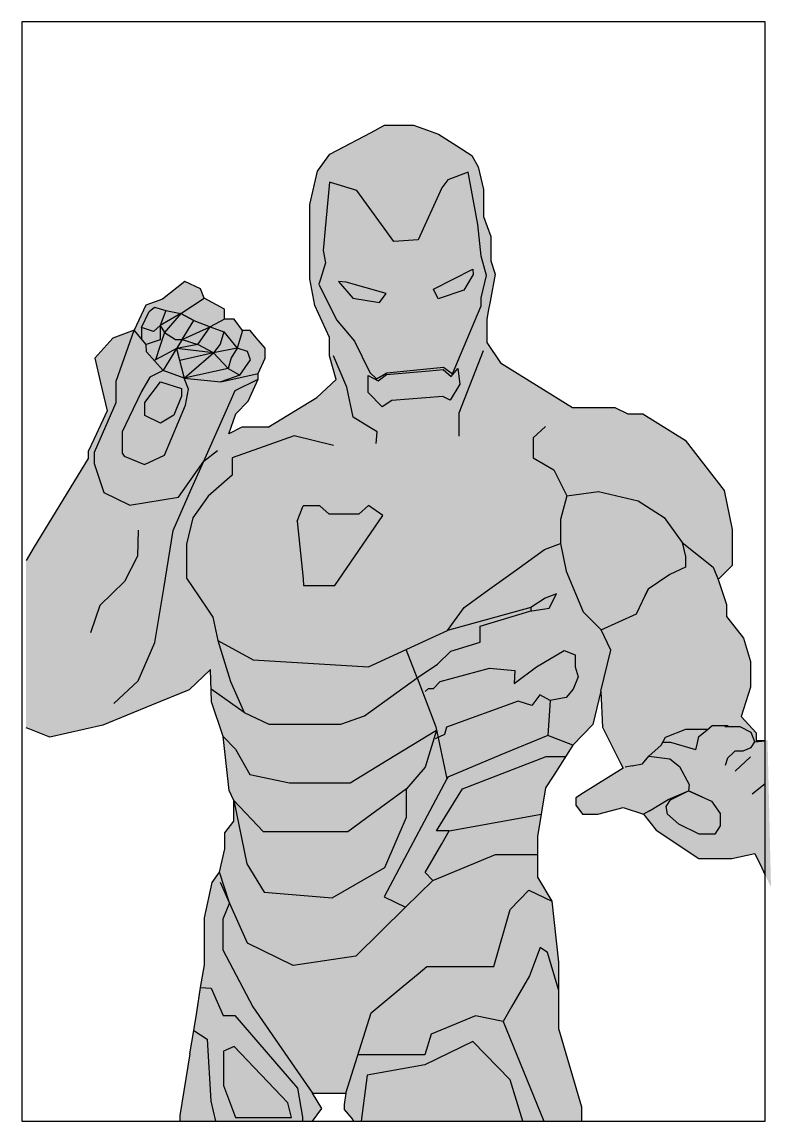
# Model space of a CAD drawing. Header units: inches. Extents: x 39.3 to 84.6, y 60 to 90.5.
# Drawn here: x 39.35 to 45.9, y 60.05 to 69.67 of the extents above; entities that cross this region are included whole.
import ezdxf

# ---------------------------------------------------------------- set-up
doc = ezdxf.new("R2010")
doc.units = ezdxf.units.IN
doc.header["$MEASUREMENT"] = 0

# ---------------------------------------------------------------- blocks, each defined once
blk = doc.blocks.new('ironman3')
h = blk.add_hatch(color=256)
h.dxf.hatch_style = 1
h.set_gradient(color1=(255, 0, 0), color2=(51, 51, 51), tint=1)
h.paths.add_polyline_path([(50.3384, 66.3205), (49.9132, 66.0618), (49.6847, 66.0618), (49.5697, 66.0034), (49.6295, 66.1781), (49.7399, 66.2885), (49.8274, 66.4817), (49.8274, 66.5323), (49.8872, 66.6657), (49.8872, 66.7531), (49.809, 66.8451), (49.7554, 66.9081), (49.6893, 66.9081), (49.6157, 67.0061), (49.5329, 67.0061), (49.5329, 67.0935), (49.3534, 67.1901), (49.3212, 67.2729), (49.1832, 67.3372), (48.9899, 67.1809), (48.8427, 67.1303), (48.7415, 66.9095), (48.5528, 66.8405), (48.3964, 66.6657), (48.447, 66.4495), (48.5045, 66.2041), (48.3872, 65.9528), (48.3383, 65.848), (48.3383, 65.7872), (47.8664, 65.0131), (47.7943, 64.8949), (47.7943, 63.4308), (47.828, 63.4173), (48.0028, 63.3472), (48.4656, 63.4532), (48.8928, 63.627), (49.2231, 63.7613), (49.4078, 63.9404), (49.4146, 63.7668), (49.7024, 63.5644), (49.5841, 63.8341), (49.4743, 64.1942), (49.7813, 64.0256), (50.7935, 63.9649), (51.3805, 64.2347), (51.4839, 64.2822), (51.6302, 64.4842), (51.8123, 64.6158), (52.0782, 64.8077), (52.3318, 64.9908), (52.4733, 65.0435), (52.4733, 65.2545), (52.5291, 65.4615), (52.8066, 65.4973), (53.154, 65.4179), (53.3813, 65.2701), (53.5384, 65.0521), (53.8095, 64.8354), (53.8541, 64.7292), (53.9757, 64.8508), (53.9757, 65.0166), (53.9757, 65.1658), (53.9055, 65.5087), (53.5634, 65.9484), (53.1921, 66.1773), (53.0634, 66.1773), (52.9484, 66.2348), (52.5787, 66.2348), (51.9488, 66.6263), (51.8266, 66.8042), (51.8266, 67.0046), (51.8401, 67.078), (51.8557, 67.1628), (51.8995, 67.401), (51.8618, 67.5169), (51.8618, 67.6263), (51.8618, 67.7297), (51.7989, 67.9071), (51.7989, 68.1437), (51.7508, 68.3395), (51.6979, 68.4407), (51.566, 68.5243), (51.4052, 68.6263), (51.3072, 68.6611), (51.1852, 68.7044), (50.9319, 68.7044), (50.8155, 68.6426), (50.4532, 68.4504), (50.346, 68.3026), (50.2792, 68.0106), (50.2792, 67.359), (50.3236, 67.1262), (50.4493, 66.8453), (50.4493, 66.6864), (50.5084, 66.4794)])
h.paths.add_polyline_path([(50.9166, 65.2896), (50.4971, 64.6757), (50.2246, 64.6757), (50.2189, 64.7335), (50.1687, 65.2395), (50.2189, 65.3717), (50.3648, 65.3717), (50.4469, 65.2987), (50.7068, 65.2987), (50.7935, 65.3762)], flags=16)
h.paths.add_polyline_path([(50.9105, 66.239), (50.7882, 66.3663), (50.7882, 66.5135), (50.8757, 66.4662), (50.9497, 66.5224), (51.3225, 66.5547), (51.4461, 66.5654), (51.5167, 66.5055), (51.5738, 66.5755), (51.5908, 66.4388), (51.5074, 66.2969), (51.4423, 66.3307), (50.9954, 66.2939)], flags=16)
h.paths.add_polyline_path([(50.8612, 66.4861), (50.8028, 66.54), (50.6702, 66.8141), (50.5106, 67.0006), (50.3573, 67.3132), (50.3713, 67.3579), (50.4162, 67.5017), (50.3957, 67.6069), (50.4015, 67.6701), (50.4104, 67.7679), (50.4503, 68.2072), (50.69, 68.1346), (51.0132, 67.6881), (51.2274, 67.7026), (51.4344, 68.1577), (51.4861, 68.2274), (51.6659, 68.2948), (51.749, 67.8364), (51.7782, 67.5578), (51.8254, 67.3893), (51.7776, 67.1938), (51.7776, 67.1231), (51.722, 66.9916), (51.5265, 66.5288), (51.4501, 66.5872), (50.9534, 66.5378)], flags=16)
h.paths.add_polyline_path([(50.8888, 67.1535), (50.655, 67.1905), (50.5296, 67.3359), (50.5952, 67.3302), (50.9458, 67.2333)], flags=0)
h.paths.add_polyline_path([(51.4015, 67.1849), (51.362, 67.2703), (51.7041, 67.4442), (51.7076, 67.3996), (51.627, 67.26)], flags=0)
h.paths.add_polyline_path([(49.6664, 66.5169), (49.5634, 66.5746), (49.591, 66.6675), (49.6437, 66.7529), (49.7317, 66.7228), (49.7593, 66.6525)], flags=16)
h.paths.add_polyline_path([(49.493, 66.7881), (49.4353, 66.7127), (49.2996, 66.7855), (49.4076, 66.9412), (49.5257, 66.896)], flags=16)
h.paths.add_polyline_path([(49.1896, 66.2537), (49.0077, 65.8174), (48.8325, 65.7346), (48.654, 65.8079), (48.6366, 65.8352), (48.6366, 66.0205), (48.6974, 66.1483), (48.8044, 66.3736), (48.878, 66.4998), (48.9946, 66.5573), (49.18, 66.4918), (49.2168, 66.3943)], flags=16)
h.paths.add_polyline_path([(49.1542, 66.3339), (49.0868, 66.1681), (48.9728, 66.0956), (48.8329, 66.163), (48.8329, 66.2769), (48.9728, 66.4582), (49.1542, 66.4012)], flags=0)
h.paths.add_polyline_path([(49.1624, 66.8301), (49.1028, 66.8301), (49.0063, 66.8897), (49.1482, 67.0571), (49.2645, 66.9947)], flags=16)
h.paths.add_polyline_path([(48.9694, 66.9521), (48.9097, 66.8982), (48.8047, 66.9351), (48.8729, 67.0741), (48.9183, 67.111), (49.0176, 67.0826)], flags=16)
h.paths.add_polyline_path([(50.5495, 63.4603), (50.7578, 63.536), (51.2183, 63.8668), (51.1229, 64.1163), (50.7935, 63.9649), (49.7813, 64.0256), (49.4743, 64.1942), (49.5841, 63.8341), (49.7024, 63.5644), (49.9201, 63.4603)], flags=16)
h.paths.add_polyline_path([(50.9568, 63.1478), (51.3881, 63.4103), (51.3825, 63.4375), (51.2183, 63.8668), (50.7578, 63.536), (50.5495, 63.4603), (49.9201, 63.4603), (49.7024, 63.5644), (49.4146, 63.7668), (49.4189, 63.6557), (49.5194, 63.3543), (49.6269, 63.2424), (49.7547, 63.0201), (50.1002, 62.9491), (50.6302, 62.9491)])
h.paths.add_polyline_path([(52.1018, 63.6617), (52.2231, 63.6265), (52.2916, 63.7184), (52.3835, 63.6695), (52.3619, 63.3622), (52.5821, 63.2791), (52.7562, 63.4585), (52.8265, 63.7508), (52.9125, 64.1087), (52.8277, 64.2873), (52.6724, 64.4465), (52.5211, 64.8007), (52.4733, 65.0435), (52.3318, 64.9908), (52.0782, 64.8077), (51.8123, 64.6158), (51.6302, 64.4842), (51.4839, 64.2822), (52.2131, 64.4831), (52.338, 64.5643), (52.438, 64.6038), (52.3734, 64.4769), (52.2048, 64.4519), (51.7698, 64.3187), (51.7698, 64.1793), (51.5137, 64.1003), (51.3951, 63.9879), (51.2183, 63.8668), (51.3825, 63.4375), (51.4017, 63.3455), (51.4561, 63.372), (51.4738, 63.4348)])
h.paths.add_polyline_path([(51.1229, 64.1163), (51.2183, 63.8668), (51.3951, 63.9879), (51.5137, 64.1003), (51.7698, 64.1793), (51.7698, 64.3187), (52.2131, 64.4545), (52.2131, 64.4831), (51.4839, 64.2822), (51.3805, 64.2347)], flags=17)
h.paths.add_polyline_path([(50.6302, 62.9491), (50.1002, 62.9491), (49.7547, 63.0201), (49.6269, 63.2424), (49.5194, 63.3543), (49.5719, 62.8817), (49.614, 62.7943), (49.8731, 62.5205), (50.61, 62.5205), (50.8205, 62.674), (51.1237, 62.8949), (51.2881, 63.0863), (51.3881, 63.4103), (50.9568, 63.1478)], flags=17)
h.paths.add_polyline_path([(51.9513, 63.1918), (52.3619, 63.3622), (52.3835, 63.6695), (52.2916, 63.7184), (52.2231, 63.6265), (52.1018, 63.6617), (51.4738, 63.4348), (51.4561, 63.372), (51.4017, 63.3455), (51.4749, 62.9939), (51.4854, 62.9983)])
h.paths.add_polyline_path([(50.61, 62.5205), (49.8731, 62.5205), (49.614, 62.7943), (49.7278, 62.2383), (49.8794, 61.9921), (50.4731, 61.9415), (50.9342, 62.2067), (51.1237, 62.6487), (51.1237, 62.8949), (50.8205, 62.674)], flags=17)
h.paths.add_polyline_path([(51.1237, 62.6487), (50.9342, 62.2067), (50.4731, 61.9415), (49.8794, 61.9921), (49.7278, 62.2383), (49.614, 62.7943), (49.614, 62.6131), (49.5331, 62.5095), (49.5331, 62.3703), (49.4877, 62.1664), (49.5761, 61.8969), (49.734, 61.5433), (50.1319, 61.3476), (50.6814, 61.4296), (51.1172, 61.859), (50.9288, 61.949), (51.0571, 62.1909), (51.2562, 62.5661), (51.4772, 62.9829), (51.3881, 63.4103), (51.2881, 63.0863), (51.1237, 62.8949)])
h.paths.add_polyline_path([(52.0329, 61.8391), (52.1969, 62.0083), (52.3973, 61.9126), (52.2707, 62.1236), (52.2707, 62.3216), (51.9026, 62.3216), (51.3559, 62.0942), (51.1172, 61.859), (50.6814, 61.4296), (50.1319, 61.3476), (49.734, 61.5433), (49.5761, 61.8969), (49.5158, 61.7545), (49.5158, 61.4849), (49.7802, 60.988), (50.1451, 60.4594), (50.302, 60.2321), (50.5946, 60.2321), (50.8167, 60.9352), (51.0969, 61.1678), (51.2261, 61.275), (51.3032, 61.3389), (51.8901, 61.3389)])
h.paths.add_polyline_path([(51.3032, 61.3389), (51.2261, 61.275), (51.0969, 61.1678), (50.8167, 60.9352), (50.7005, 60.5676), (50.8029, 60.5676), (51.2845, 60.5676), (51.3408, 60.7468), (51.7274, 60.9084), (51.9704, 60.8586), (52.0438, 60.9857), (52.202, 61.2598), (52.2934, 61.5058), (52.3602, 61.4637), (52.4555, 61.1401), (52.4555, 61.3775), (52.3973, 61.9126), (52.1969, 62.0083), (52.0329, 61.8391), (51.8901, 61.3389)])
h.paths.add_polyline_path([(49.5158, 61.4849), (49.5158, 61.7545), (49.5761, 61.8969), (49.4877, 62.1664), (49.423, 62.0757), (49.3551, 61.765), (49.3551, 61.4186), (49.3551, 61.3548), (49.3229, 61.1557), (49.288, 60.9394), (49.2622, 60.7797), (49.3786, 60.7031), (49.411, 60.1605), (49.4529, 59.9874), (50.302, 59.9874), (50.3832, 60.097), (50.302, 60.2321), (50.1451, 60.4594), (49.7802, 60.988)])
h.paths.add_polyline_path([(49.6159, 60.6394), (50.0857, 60.1478), (50.1187, 60.0187), (49.6269, 60.0187), (49.5225, 60.2988), (49.5225, 60.5982)], flags=16)
h = blk.add_hatch(color=6)
h.dxf.hatch_style = 1
h.set_gradient(color1=(204, 153, 0), color2=(128, 128, 128), tint=1)
h.paths.add_polyline_path([(50.69, 68.1346), (50.4503, 68.2072), (50.4104, 67.7679), (50.4015, 67.6701), (50.3957, 67.6069), (50.4162, 67.5017), (50.3713, 67.3579), (50.3573, 67.3132), (50.5106, 67.0006), (50.6702, 66.8141), (50.8028, 66.54), (50.8612, 66.4861), (50.9534, 66.5378), (51.4501, 66.5872), (51.5265, 66.5288), (51.722, 66.9916), (51.7776, 67.1231), (51.7776, 67.1938), (51.8254, 67.3893), (51.7782, 67.5578), (51.749, 67.8364), (51.6659, 68.2948), (51.4861, 68.2274), (51.4344, 68.1577), (51.2274, 67.7026), (51.0132, 67.6881)])
h.paths.add_polyline_path([(50.9458, 67.2333), (50.8888, 67.1535), (50.655, 67.1905), (50.5296, 67.3359), (50.5952, 67.3302)], flags=16)
h.paths.add_polyline_path([(51.362, 67.2703), (51.7041, 67.4442), (51.7076, 67.3996), (51.627, 67.26), (51.4015, 67.1849)], flags=16)
h.paths.add_polyline_path([(51.4423, 66.3307), (51.5074, 66.2969), (51.5908, 66.4388), (51.5738, 66.5755), (51.5167, 66.5055), (51.4461, 66.5654), (51.3225, 66.5547), (50.9497, 66.5224), (50.8757, 66.4662), (50.7882, 66.5135), (50.7882, 66.3663), (50.9105, 66.239), (50.9954, 66.2939)])
h = blk.add_hatch(color=6)
h.dxf.hatch_style = 1
h.set_gradient(color1=(0, 255, 255), tint=1)
h.paths.add_polyline_path([(51.362, 67.2703), (51.4015, 67.1849), (51.627, 67.26), (51.7076, 67.3996), (51.7041, 67.4442)])
h.paths.add_polyline_path([(50.8888, 67.1535), (50.9458, 67.2333), (50.5952, 67.3302), (50.5296, 67.3359), (50.655, 67.1905)])
h.paths.add_polyline_path([(52.338, 64.5643), (52.2131, 64.4831), (52.2131, 64.4532), (52.3734, 64.4769), (52.438, 64.6038)])
h = blk.add_hatch(color=256)
h.dxf.hatch_style = 1
h.set_gradient(color1=(128, 128, 128), color2=(173, 173, 173), tint=1)
h.paths.add_polyline_path([(49.18, 66.4918), (49.4997, 66.4576), (49.8274, 66.5323), (49.8872, 66.6657), (49.8872, 66.7531), (49.809, 66.8451), (49.7554, 66.9081), (49.6893, 66.9081), (49.6157, 67.0061), (49.5329, 67.0061), (49.5329, 67.0935), (49.3534, 67.1901), (49.3212, 67.2729), (49.1832, 67.3372), (48.9899, 67.1809), (48.8427, 67.1303), (48.7415, 66.9095), (48.8457, 66.7868), (48.8498, 66.7209), (48.9946, 66.5573)])
h.paths.add_polyline_path([(49.1624, 66.8301), (49.1028, 66.8301), (49.0063, 66.8897), (49.1482, 67.0571), (49.2645, 66.9947)], flags=16)
h.paths.add_polyline_path([(49.2996, 66.7855), (49.4076, 66.9412), (49.5257, 66.896), (49.493, 66.7881), (49.4353, 66.7127)], flags=16)
h.paths.add_polyline_path([(48.9097, 66.8982), (48.8047, 66.9351), (48.8729, 67.0741), (48.9183, 67.111), (49.0176, 67.0826), (48.9694, 66.9521)], flags=16)
h.paths.add_polyline_path([(49.5634, 66.5746), (49.591, 66.6675), (49.6437, 66.7529), (49.7317, 66.7228), (49.7593, 66.6525), (49.6664, 66.5169)], flags=16)
h = blk.add_hatch(color=6)
h.dxf.hatch_style = 1
h.paths.add_polyline_path([(48.8047, 66.9351), (48.9097, 66.8982), (48.9694, 66.9521), (49.0176, 67.0826), (48.9183, 67.111), (48.8729, 67.0741)])
h = blk.add_hatch(color=6)
h.dxf.hatch_style = 1
h.set_gradient(color1=(255, 0, 255), tint=1)
h.paths.add_polyline_path([(48.8047, 66.9351), (48.9097, 66.8982), (48.9694, 66.9521), (49.0176, 67.0826), (48.9183, 67.111), (48.8729, 67.0741)])
h = blk.add_hatch(color=256)
h.dxf.hatch_style = 1
h.set_gradient(color1=(128, 128, 128), color2=(51, 51, 51), tint=1)
h.paths.add_polyline_path([(48.8047, 66.9351), (48.8047, 66.835), (48.8457, 66.7868), (48.9694, 66.8255), (48.9694, 66.9521), (48.9097, 66.8982)])
h.paths.add_polyline_path([(48.9694, 66.7772), (48.9279, 66.6506), (49.0141, 66.697), (49.1126, 66.75), (49.1624, 66.8301), (49.1028, 66.8301), (49.0063, 66.8897)])
h.paths.add_polyline_path([(49.2996, 66.7855), (49.1126, 66.75), (49.4353, 66.7127)])
h.paths.add_polyline_path([(49.2996, 66.7855), (49.4076, 66.9412), (49.1624, 66.8301)])
h.paths.add_polyline_path([(49.2996, 66.7855), (49.1624, 66.8301), (49.1126, 66.75)])
h.paths.add_polyline_path([(49.4076, 66.9412), (49.2645, 66.9947), (49.1624, 66.8301)])
h.paths.add_polyline_path([(48.9694, 66.9521), (49.0063, 66.8897), (49.1482, 67.0571)])
h.paths.add_polyline_path([(48.9694, 66.8255), (48.8457, 66.7868), (48.8498, 66.7209), (48.9171, 66.6448), (48.9279, 66.6506), (48.9694, 66.7772), (49.0063, 66.8897), (48.9694, 66.9521)])
h.paths.add_polyline_path([(49.1482, 67.0571), (49.0176, 67.0826), (48.9694, 66.9521)])
h.paths.add_polyline_path([(49.493, 66.7881), (49.4353, 66.7127), (49.6437, 66.7529), (49.526, 66.897)])
h.paths.add_polyline_path([(49.4353, 66.7127), (49.5634, 66.5746), (49.591, 66.6675), (49.6437, 66.7529)])
h.paths.add_polyline_path([(49.4353, 66.7127), (49.1396, 66.6467), (49.18, 66.4918)])
h.paths.add_polyline_path([(49.4353, 66.7127), (49.1126, 66.75), (49.1396, 66.6467)])
h.paths.add_polyline_path([(49.4353, 66.7127), (49.18, 66.4918), (49.5634, 66.5746)])
h.paths.add_polyline_path([(49.1126, 66.75), (48.9936, 66.5584), (48.9946, 66.5573), (49.18, 66.4918)])
h.paths.add_polyline_path([(49.1126, 66.75), (49.0141, 66.697), (48.9171, 66.6448), (48.9936, 66.5584)])
h.paths.add_polyline_path([(49.18, 66.4918), (49.4997, 66.4576), (49.6664, 66.5169), (49.5634, 66.5746)])
h = blk.add_hatch(color=256)
h.dxf.hatch_style = 1
h.set_gradient(color1=(128, 128, 128), color2=(51, 51, 51), tint=1)
h.paths.add_polyline_path([(49.4076, 66.9412), (49.2645, 66.9947), (49.1624, 66.8301)])
h.paths.add_polyline_path([(49.4076, 66.9412), (49.1624, 66.8301), (49.2996, 66.7855)], flags=17)
h.paths.add_polyline_path([(49.1482, 67.0571), (48.9694, 66.9521), (49.0063, 66.8897)])
h.paths.add_polyline_path([(49.1482, 67.0571), (49.0176, 67.0826), (48.9694, 66.9521)])
h.paths.add_polyline_path([(49.526, 66.897), (49.4076, 66.9412), (49.2996, 66.7855), (49.1126, 66.75), (49.4353, 66.7127), (49.6437, 66.7529)])
h = blk.add_hatch(color=5)
h.dxf.hatch_style = 1
h.paths.add_polyline_path([(49.2645, 66.9947), (49.1482, 67.0571), (49.0063, 66.8897), (49.1028, 66.8301), (49.1624, 66.8301)])
h = blk.add_hatch(color=6)
h.dxf.hatch_style = 1
h.set_gradient(color1=(0, 0, 255), tint=1)
h.paths.add_polyline_path([(49.0063, 66.8897), (49.1028, 66.8301), (49.1624, 66.8301), (49.2645, 66.9947), (49.1482, 67.0571)])
h = blk.add_hatch(color=256)
h.dxf.hatch_style = 1
h.set_gradient(color1=(128, 128, 128), color2=(173, 173, 173), tint=1)
h.paths.add_polyline_path([(48.5842, 66.4644), (48.5842, 66.2779), (48.3946, 65.8416), (48.3946, 65.74), (48.4777, 65.4862), (48.6993, 65.3801), (49.1283, 65.4481), (49.3496, 65.7629), (49.5364, 66.1854), (49.624, 66.3836), (49.8274, 66.4817), (49.8274, 66.5323), (49.4997, 66.4576), (49.18, 66.4918), (49.2168, 66.3943), (49.1896, 66.2537), (49.0077, 65.8174), (48.8325, 65.7346), (48.654, 65.8079), (48.6366, 65.8352), (48.6366, 66.0205), (48.6974, 66.1483), (48.8044, 66.3736), (48.878, 66.4998), (48.9946, 66.5573), (48.8498, 66.7209), (48.8457, 66.7868), (48.7415, 66.9095)])
h = blk.add_hatch(color=1)
h.dxf.hatch_style = 1
h.paths.add_polyline_path([(49.2996, 66.7855), (49.4353, 66.7127), (49.493, 66.7881), (49.5257, 66.896), (49.4076, 66.9412)])
h = blk.add_hatch(color=6)
h.dxf.hatch_style = 1
h.set_gradient(color1=(255, 0, 0), tint=1)
h.paths.add_polyline_path([(49.5257, 66.896), (49.4076, 66.9412), (49.2996, 66.7855), (49.4353, 66.7127), (49.493, 66.7881)])
h = blk.add_hatch(color=30)
h.dxf.hatch_style = 1
h.paths.add_polyline_path([(49.6437, 66.7529), (49.591, 66.6675), (49.5634, 66.5746), (49.6664, 66.5169), (49.7593, 66.6525), (49.7317, 66.7228)])
h = blk.add_hatch(color=6)
h.dxf.hatch_style = 1
h.set_gradient(color1=(255, 127, 0), tint=1)
h.paths.add_polyline_path([(49.591, 66.6675), (49.5634, 66.5746), (49.6664, 66.5169), (49.7593, 66.6525), (49.7317, 66.7228), (49.6437, 66.7529)])
h = blk.add_hatch(color=256)
h.dxf.hatch_style = 1
h.set_gradient(color1=(128, 128, 128), color2=(51, 51, 51), tint=1)
h.paths.add_polyline_path([(48.6366, 66.0205), (48.6366, 65.8352), (48.654, 65.8079), (48.8325, 65.7346), (49.0077, 65.8174), (49.1896, 66.2537), (49.2168, 66.3943), (49.18, 66.4918), (48.9946, 66.5573), (48.878, 66.4998), (48.8044, 66.3736), (48.6974, 66.1483)])
h.paths.add_polyline_path([(48.8329, 66.163), (48.8329, 66.2769), (48.9728, 66.4582), (49.1542, 66.4012), (49.1542, 66.3339), (49.0868, 66.1681), (48.9728, 66.0956)], flags=16)
h = blk.add_hatch(color=6)
h.dxf.hatch_style = 1
h.set_gradient(color1=(255, 255, 0), tint=1)
h.paths.add_polyline_path([(48.8329, 66.2769), (48.8329, 66.163), (48.9728, 66.0956), (49.0868, 66.1681), (49.1542, 66.3339), (49.1542, 66.4012), (48.9728, 66.4582)])
h = blk.add_hatch(color=6)
h.dxf.hatch_style = 1
h.set_gradient(color1=(204, 153, 0), color2=(128, 128, 128), tint=1)
h.paths.add_polyline_path([(52.8066, 65.4973), (52.5291, 65.4615), (52.4733, 65.2545), (52.4733, 65.0435), (52.5211, 64.8007), (52.6724, 64.4465), (52.8277, 64.2873), (53.1381, 64.4261), (53.2409, 64.6439), (53.4293, 64.7732), (53.5661, 64.836), (53.5661, 64.9284), (53.5384, 65.0521), (53.3813, 65.2701), (53.154, 65.4179)])
h = blk.add_hatch(color=6)
h.dxf.hatch_style = 1
h.set_gradient(color1=(0, 255, 255), tint=1)
h.paths.add_polyline_path([(50.2189, 64.7335), (50.2246, 64.6757), (50.4971, 64.6757), (50.9166, 65.2896), (50.7935, 65.3762), (50.7068, 65.2987), (50.4469, 65.2987), (50.3648, 65.3717), (50.2189, 65.3717), (50.1687, 65.2395)])
h = blk.add_hatch(color=256)
h.dxf.hatch_style = 1
h.set_gradient(color1=(255, 0, 0), color2=(51, 51, 51), tint=1)
h.paths.add_polyline_path([(51.6161, 62.8946), (51.3887, 62.5282), (51.4981, 62.5282), (52.1602, 62.6479), (52.3033, 62.6738), (52.3414, 62.9031), (52.4132, 63.0153), (52.5178, 63.1788), (52.3487, 63.1788)])
h.paths.add_polyline_path([(52.2707, 62.3216), (52.2707, 62.4771), (52.3033, 62.6738), (52.1602, 62.6479), (51.4981, 62.5282), (51.4329, 62.4148), (51.2876, 62.1622), (51.3559, 62.0942), (51.9026, 62.3216)])
h.paths.add_polyline_path([(52.4555, 60.7971), (52.4555, 61.1401), (52.3602, 61.4637), (52.2934, 61.5058), (52.202, 61.2598), (52.0438, 60.9857), (51.9704, 60.8586), (52.3271, 59.9874), (52.6561, 59.9874), (52.6561, 60.1112)])
h.paths.add_polyline_path([(51.9704, 60.8586), (51.7274, 60.9084), (51.3408, 60.7468), (51.2845, 60.5676), (50.8029, 60.5676), (50.7005, 60.5676), (50.5946, 60.2321), (50.5784, 60.1331), (50.5784, 60.0891), (50.6449, 60.0084), (50.6622, 59.9874), (50.7267, 59.9874), (50.7794, 60.3874), (51.2845, 60.4785), (51.7061, 60.6835), (52.0327, 60.3494), (52.1424, 59.9874), (52.3271, 59.9874)])
h.paths.add_polyline_path([(49.3786, 60.7031), (49.2622, 60.7797), (49.229, 60.5747), (49.1418, 60.0345), (49.1418, 59.9874), (49.4529, 59.9874), (49.411, 60.1605)])
h.paths.add_polyline_path([(53.9259, 64.4032), (53.9259, 64.5082), (53.8541, 64.7292), (53.8095, 64.8354), (53.5384, 65.0521), (53.5661, 64.9284), (53.5661, 64.836), (53.4293, 64.7732), (53.2409, 64.6439), (53.1381, 64.4261), (52.8277, 64.2873), (52.9125, 64.1087), (52.8265, 63.7508), (52.8398, 63.4346), (52.9958, 63.1273), (53.022, 63.0756), (52.675, 62.8601), (52.6064, 62.8174), (52.6064, 62.7532), (52.6661, 62.673), (52.7998, 62.673), (53.0225, 62.7309), (53.2007, 62.673), (53.2515, 62.704), (53.4147, 62.8034), (53.5922, 62.8791), (53.6002, 62.9329), (53.5154, 63.0905), (53.4299, 63.1584), (53.2454, 63.1814), (53.3549, 63.2784), (53.3909, 63.349), (53.5697, 63.4169), (53.7611, 63.4169), (53.7523, 63.4096), (53.6848, 63.3544), (53.6724, 63.2985), (53.6585, 63.236), (53.4396, 63.302), (53.3669, 63.302), (53.3549, 63.2784), (53.2454, 63.1814), (53.4299, 63.1584), (53.5154, 63.0905), (53.6002, 62.9329), (53.5922, 62.8791), (53.7942, 62.7869), (53.8703, 62.6784), (53.8703, 62.5722), (53.8233, 62.4973), (53.6874, 62.4973), (53.508, 62.5861), (53.4088, 62.6749), (53.3991, 62.742), (53.4343, 62.798), (53.5922, 62.8791), (53.4147, 62.8034), (53.2515, 62.704), (53.2007, 62.673), (53.3109, 62.5335), (53.6831, 62.2867), (53.9718, 62.2867), (54.1731, 62.3285), (54.2338, 62.2032), (54.3156, 62.0347), (54.2853, 63.32), (54.1858, 63.32), (54.1858, 63.3863), (54.0531, 63.53), (54.136, 63.7842), (54.136, 64.0108), (54.0752, 64.2153)])
h = blk.add_hatch(color=256)
h.dxf.hatch_style = 1
h.set_gradient(color1=(128, 128, 128), color2=(51, 51, 51), tint=1)
h.paths.add_polyline_path([(53.6585, 63.236), (53.6724, 63.2985), (53.6848, 63.3544), (53.7523, 63.4096), (53.7611, 63.4169), (53.5697, 63.4169), (53.3909, 63.349), (53.3669, 63.302), (53.4396, 63.302)])
h = blk.add_hatch(color=256)
h.dxf.hatch_style = 1
h.set_gradient(color1=(204, 153, 0), color2=(128, 128, 128), tint=1)
h.paths.add_polyline_path([(51.4854, 62.9983), (51.4772, 62.9829), (51.2562, 62.5661), (51.0571, 62.1909), (50.9288, 61.949), (51.1172, 61.859), (51.3559, 62.0942), (51.2876, 62.1622), (51.4329, 62.4148), (51.4981, 62.5282), (51.3887, 62.5282), (51.6161, 62.8946), (52.3487, 63.1788), (52.5178, 63.1788), (52.5821, 63.2791), (52.3619, 63.3622), (51.9513, 63.1918)])
h.paths.add_polyline_path([(50.1187, 60.0187), (50.0857, 60.1478), (49.6159, 60.6394), (49.5225, 60.5982), (49.5225, 60.2988), (49.6269, 60.0187)])
h = blk.add_hatch(color=6)
h.dxf.hatch_style = 1
h.set_gradient(color1=(0, 255, 255), tint=1)
h.paths.add_polyline_path([(53.5922, 62.8791), (53.4343, 62.798), (53.3991, 62.742), (53.4088, 62.6749), (53.508, 62.5861), (53.6874, 62.4973), (53.8233, 62.4973), (53.8703, 62.5722), (53.8703, 62.6784), (53.7942, 62.7869)])
h = blk.add_hatch(color=256)
h.dxf.hatch_style = 1
h.set_gradient(color1=(204, 153, 0), color2=(128, 128, 128), tint=1)
h.paths.add_polyline_path([(51.7061, 60.6835), (51.2845, 60.4785), (50.7794, 60.3874), (50.7267, 59.9874), (52.1424, 59.9874), (52.0327, 60.3494)])
at = {"color": 250, "ltscale": 2}
for p, q in [((54.2641, 69.6088), (47.7588, 69.6088)), ((47.7588, 69.6088), (47.7588, 59.9874)), ((54.2641, 59.9874), (54.2641, 69.6088)), ((47.7588, 59.9874), (54.2641, 59.9874))]:
    blk.add_line(p, q, dxfattribs=at)
for p, q in [((50.8155, 68.6426), (50.9319, 68.7044)), ((50.9319, 68.7044), (51.1852, 68.7044)), ((51.1852, 68.7044), (51.3072, 68.6611)), ((50.4532, 68.4504), (50.8155, 68.6426)), ((51.3072, 68.6611), (51.4052, 68.6263)), ((51.4052, 68.6263), (51.566, 68.5243)), ((51.566, 68.5243), (51.6979, 68.4407)), ((50.346, 68.3026), (50.4532, 68.4504)), ((51.6979, 68.4407), (51.7508, 68.3395)), ((51.7508, 68.3395), (51.7989, 68.1437)), ((50.2792, 68.0106), (50.346, 68.3026)), ((51.4861, 68.2274), (51.4344, 68.1577)), ((51.6659, 68.2948), (51.4861, 68.2274)), ((51.749, 67.8364), (51.6659, 68.2948)), ((50.4503, 68.2072), (50.4104, 67.7679)), ((50.69, 68.1346), (50.4503, 68.2072)), ((51.0132, 67.6881), (50.69, 68.1346)), ((51.4344, 68.1577), (51.2274, 67.7026)), ((51.7989, 68.1437), (51.7989, 67.9071)), ((50.2792, 67.359), (50.2792, 68.0106)), ((51.7782, 67.5578), (51.749, 67.8364)), ((51.7989, 67.9071), (51.8618, 67.7297)), ((50.4104, 67.7679), (50.4015, 67.6701)), ((50.4015, 67.6701), (50.3957, 67.6069)), ((51.2274, 67.7026), (51.0132, 67.6881)), ((51.8618, 67.7297), (51.8618, 67.6263)), ((50.3957, 67.6069), (50.4162, 67.5017)), ((51.8254, 67.3893), (51.7782, 67.5578)), ((51.8618, 67.6263), (51.8618, 67.5169)), ((50.4162, 67.5017), (50.3713, 67.3579)), ((51.8618, 67.5169), (51.8995, 67.401)), ((50.3236, 67.1262), (50.2792, 67.359)), ((50.3713, 67.3579), (50.3573, 67.3132)), ((51.362, 67.2703), (51.7041, 67.4442)), ((51.7076, 67.3996), (51.627, 67.26)), ((51.7041, 67.4442), (51.7076, 67.3996)), ((51.7776, 67.1938), (51.8254, 67.3893)), ((51.8995, 67.401), (51.8557, 67.1628)), ((49.1832, 67.3372), (48.9899, 67.1809)), ((49.3212, 67.2729), (49.1832, 67.3372)), ((49.1832, 67.3372), (49.1832, 67.3372)), ((49.3534, 67.1901), (49.3212, 67.2729)), ((50.3573, 67.3132), (50.5106, 67.0006)), ((50.5296, 67.3359), (50.655, 67.1905)), ((50.5952, 67.3302), (50.5296, 67.3359)), ((50.9458, 67.2333), (50.5952, 67.3302)), ((51.4015, 67.1849), (51.362, 67.2703)), ((51.627, 67.26), (51.4015, 67.1849)), ((48.9899, 67.1809), (48.8427, 67.1303)), ((49.1482, 67.0571), (49.3534, 67.1901)), ((49.5329, 67.0935), (49.3534, 67.1901)), ((50.655, 67.1905), (50.8888, 67.1535)), ((50.8888, 67.1535), (50.9458, 67.2333)), ((51.7776, 67.1231), (51.7776, 67.1938)), ((51.8557, 67.1628), (51.8401, 67.078)), ((48.8427, 67.1303), (48.7415, 66.9095)), ((48.8047, 66.9351), (48.8729, 67.0741)), ((48.8729, 67.0741), (48.9183, 67.111)), ((48.9183, 67.111), (49.0176, 67.0826)), ((49.0176, 67.0826), (48.9694, 66.9521)), ((49.0176, 67.0826), (49.1482, 67.0571)), ((49.5329, 67.0061), (49.5329, 67.0935)), ((50.4493, 66.8453), (50.3236, 67.1262)), ((51.722, 66.9916), (51.7776, 67.1231)), ((51.8401, 67.078), (51.8266, 67.0046)), ((49.1482, 67.0571), (48.9694, 66.9521)), ((49.1482, 67.0571), (49.0063, 66.8897)), ((49.1482, 67.0571), (49.0063, 66.8897)), ((49.2645, 66.9947), (49.1482, 67.0571)), ((49.1482, 67.0571), (49.2645, 66.9947)), ((49.1624, 66.8301), (49.2645, 66.9947)), ((49.2645, 66.9947), (49.4076, 66.9412)), ((49.5329, 67.0061), (49.4076, 66.9412)), ((49.6157, 67.0061), (49.5329, 67.0061)), ((49.6893, 66.9081), (49.6157, 67.0061)), ((50.5106, 67.0006), (50.6702, 66.8141)), ((51.5265, 66.5288), (51.722, 66.9916)), ((51.8266, 67.0046), (51.8266, 66.8042)), ((48.7415, 66.9095), (48.5528, 66.8405)), ((48.5842, 66.4644), (48.7415, 66.9095)), ((48.8457, 66.7868), (48.7415, 66.9095)), ((48.9097, 66.8982), (48.8047, 66.9351)), ((48.8047, 66.9351), (48.8047, 66.835)), ((48.9694, 66.9521), (48.9097, 66.8982)), ((48.9694, 66.9521), (48.9694, 66.8255)), ((48.9694, 66.9521), (49.0063, 66.8897)), ((49.0063, 66.8897), (48.9694, 66.7772)), ((49.0063, 66.8897), (49.1028, 66.8301)), ((49.1624, 66.8301), (49.4076, 66.9412)), ((49.2996, 66.7855), (49.4076, 66.9412)), ((49.4076, 66.9412), (49.5257, 66.896)), ((49.4076, 66.9412), (49.526, 66.897)), ((49.5257, 66.896), (49.493, 66.7881)), ((49.526, 66.897), (49.6437, 66.7529)), ((49.6893, 66.9081), (49.6437, 66.7529)), ((49.7554, 66.9081), (49.6893, 66.9081)), ((49.809, 66.8451), (49.7554, 66.9081)), ((48.5528, 66.8405), (48.3964, 66.6657)), ((48.9694, 66.8255), (48.8457, 66.7868)), ((48.8498, 66.7209), (48.8457, 66.7868)), ((48.9694, 66.7772), (48.9279, 66.6506)), ((49.1028, 66.8301), (49.1624, 66.8301)), ((49.1624, 66.8301), (49.1126, 66.75)), ((49.2996, 66.7855), (49.1126, 66.75)), ((49.1624, 66.8301), (49.2996, 66.7855)), ((49.4353, 66.7127), (49.2996, 66.7855)), ((49.493, 66.7881), (49.4353, 66.7127)), ((49.8872, 66.7531), (49.809, 66.8451)), ((50.4493, 66.6864), (50.4493, 66.8453)), ((50.6702, 66.8141), (50.8028, 66.54)), ((51.8266, 66.8042), (51.9488, 66.6263)), ((48.9946, 66.5573), (48.8498, 66.7209)), ((49.0141, 66.697), (48.9171, 66.6448)), ((49.1126, 66.75), (48.9922, 66.5561)), ((49.1126, 66.75), (49.0141, 66.697)), ((49.4353, 66.7127), (49.1126, 66.75)), ((49.1126, 66.75), (49.18, 66.4918)), ((49.4353, 66.7127), (49.1396, 66.6467)), ((49.18, 66.4918), (49.4353, 66.7127)), ((49.6437, 66.7529), (49.4353, 66.7127)), ((49.4353, 66.7127), (49.5634, 66.5746)), ((49.6437, 66.7529), (49.591, 66.6675)), ((49.7317, 66.7228), (49.6437, 66.7529)), ((49.7593, 66.6525), (49.7317, 66.7228)), ((49.8872, 66.6657), (49.8872, 66.7531)), ((50.5084, 66.4794), (50.4493, 66.6864)), ((50.6029, 66.4131), (50.4845, 66.6864)), ((51.7973, 66.7311), (51.5842, 66.1832)), ((48.3964, 66.6657), (48.447, 66.4495)), ((49.591, 66.6675), (49.5634, 66.5746)), ((49.6664, 66.5169), (49.7593, 66.6525)), ((49.8274, 66.5323), (49.8872, 66.6657)), ((50.9534, 66.5378), (51.4501, 66.5872)), ((51.4501, 66.5872), (51.5265, 66.5288)), ((51.9488, 66.6263), (52.5787, 66.2348)), ((48.878, 66.4998), (48.8044, 66.3736)), ((48.9946, 66.5573), (48.878, 66.4998)), ((49.18, 66.4918), (48.9946, 66.5573)), ((49.5634, 66.5746), (49.18, 66.4918)), ((49.2168, 66.3943), (49.18, 66.4918)), ((49.18, 66.4918), (49.4997, 66.4576)), ((49.4997, 66.4576), (49.8274, 66.5323)), ((49.6664, 66.5169), (49.4997, 66.4576)), ((49.5634, 66.5746), (49.6664, 66.5169)), ((49.8274, 66.4817), (49.8274, 66.5323)), ((50.7882, 66.3663), (50.7882, 66.5135)), ((50.7882, 66.5135), (50.8757, 66.4662)), ((50.8028, 66.54), (50.8612, 66.4861)), ((50.8612, 66.4861), (50.9534, 66.5378)), ((50.8757, 66.4662), (50.9497, 66.5224)), ((50.9497, 66.5224), (51.3225, 66.5547)), ((51.3225, 66.5547), (51.4461, 66.5654)), ((51.4461, 66.5654), (51.5167, 66.5055)), ((51.5167, 66.5055), (51.5738, 66.5755)), ((51.5738, 66.5755), (51.5908, 66.4388)), ((48.447, 66.4495), (48.5045, 66.2041)), ((48.5842, 66.2779), (48.5842, 66.4644)), ((48.8329, 66.2769), (48.9728, 66.4582)), ((48.9728, 66.4582), (49.1542, 66.4012)), ((49.1542, 66.4012), (49.1542, 66.3339)), ((49.1896, 66.2537), (49.2168, 66.3943)), ((49.624, 66.3836), (49.8274, 66.4817)), ((49.624, 66.3836), (49.8274, 66.4817)), ((49.7399, 66.2885), (49.8274, 66.4817)), ((50.3384, 66.3205), (50.5084, 66.4794)), ((50.6589, 66.1494), (50.6029, 66.4131)), ((51.5908, 66.4388), (51.5074, 66.2969)), ((48.8044, 66.3736), (48.6974, 66.1483)), ((49.1542, 66.3339), (49.0868, 66.1681)), ((49.5364, 66.1854), (49.624, 66.3836)), ((49.9132, 66.0618), (50.3384, 66.3205)), ((50.9105, 66.239), (50.7882, 66.3663)), ((50.9954, 66.2939), (50.9105, 66.239)), ((51.4423, 66.3307), (50.9954, 66.2939)), ((51.5074, 66.2969), (51.4423, 66.3307)), ((48.5045, 66.2041), (48.3872, 65.9528)), ((48.3946, 65.8416), (48.5842, 66.2779)), ((48.8329, 66.163), (48.8329, 66.2769)), ((49.0077, 65.8174), (49.1896, 66.2537)), ((49.6295, 66.1781), (49.7399, 66.2885)), ((52.5787, 66.2348), (52.9484, 66.2348)), ((52.9484, 66.2348), (53.0634, 66.1773)), ((48.6974, 66.1483), (48.6366, 66.0205)), ((48.9728, 66.0956), (48.8329, 66.163)), ((49.0868, 66.1681), (48.9728, 66.0956)), ((49.3496, 65.7629), (49.5364, 66.1854)), ((49.5697, 66.0034), (49.6295, 66.1781)), ((50.7958, 66.0647), (50.6589, 66.1494)), ((51.5842, 66.1832), (51.5842, 65.9836)), ((53.0634, 66.1773), (53.1921, 66.1773)), ((53.1921, 66.1773), (53.5634, 65.9484)), ((48.6366, 66.0205), (48.6366, 65.8352)), ((49.6847, 66.0618), (49.5697, 66.0034)), ((49.9132, 66.0618), (49.6847, 66.0618)), ((50.8669, 66.0208), (50.7958, 66.0647)), ((50.8601, 65.9193), (50.8669, 66.0208)), ((52.3419, 66.0665), (52.2344, 65.9669)), ((48.3872, 65.9528), (48.3383, 65.848)), ((50.142, 65.9852), (49.7395, 65.8427)), ((50.4858, 65.9014), (50.142, 65.9852)), ((52.2344, 65.9669), (52.2344, 65.7918)), ((53.5634, 65.9484), (53.9055, 65.5087)), ((48.3383, 65.848), (48.3383, 65.7872)), ((48.3946, 65.74), (48.3946, 65.8416)), ((48.6366, 65.8352), (48.654, 65.8079)), ((48.8325, 65.7346), (49.0077, 65.8174)), ((49.3496, 65.7629), (49.4708, 65.8571)), ((49.7395, 65.8427), (49.5983, 65.7927)), ((48.3383, 65.7872), (47.8664, 65.0131)), ((48.4777, 65.4862), (48.3946, 65.74)), ((48.654, 65.8079), (48.8325, 65.7346)), ((49.1283, 65.4481), (49.3496, 65.7629)), ((49.235, 65.5035), (49.3496, 65.7629)), ((49.5983, 65.7927), (49.5983, 65.6415)), ((52.2344, 65.7918), (52.4136, 65.6883)), ((49.5983, 65.6415), (49.3874, 65.4571)), ((52.4136, 65.6883), (52.5291, 65.4615)), ((48.6993, 65.3801), (48.4777, 65.4862)), ((48.6993, 65.3801), (49.1283, 65.4481)), ((49.0817, 65.1569), (49.235, 65.5035)), ((49.3874, 65.4571), (49.255, 65.2667)), ((52.5291, 65.4615), (52.4733, 65.2545)), ((52.5291, 65.4615), (52.8066, 65.4973)), ((52.8066, 65.4973), (53.154, 65.4179)), ((53.9055, 65.5087), (53.9757, 65.1658)), ((50.1687, 65.2395), (50.2189, 65.3717)), ((50.3648, 65.3717), (50.2189, 65.3717)), ((50.4469, 65.2987), (50.3648, 65.3717)), ((50.7935, 65.3762), (50.7068, 65.2987)), ((50.9166, 65.2896), (50.7935, 65.3762)), ((53.154, 65.4179), (53.3813, 65.2701)), ((49.255, 65.2667), (49.1977, 65.0373)), ((50.1687, 65.2395), (50.2189, 64.7335)), ((50.7068, 65.2987), (50.4469, 65.2987)), ((50.4971, 64.6757), (50.9166, 65.2896)), ((52.4733, 65.2545), (52.4733, 65.0435)), ((53.3813, 65.2701), (53.5384, 65.0521)), ((48.777, 65.1591), (48.7706, 64.9311)), ((48.9992, 64.6492), (49.0817, 65.1569)), ((53.9757, 65.1658), (53.9757, 65.0166)), ((52.3318, 64.9908), (52.4733, 65.0435)), ((52.4733, 65.0435), (52.5211, 64.8007)), ((53.5384, 65.0521), (53.5661, 64.9284)), ((53.5384, 65.0521), (53.8095, 64.8354)), ((47.8664, 65.0131), (47.7943, 64.8949)), ((49.1977, 65.0373), (49.1977, 64.7406)), ((52.0782, 64.8077), (52.3318, 64.9908)), ((53.9757, 65.0166), (53.9757, 64.8508)), ((48.7706, 64.9311), (48.6566, 64.7094)), ((53.5661, 64.9284), (53.5661, 64.836)), ((53.9757, 64.8508), (53.8541, 64.7292)), ((51.8123, 64.6158), (52.0782, 64.8077)), ((52.5211, 64.8007), (52.6724, 64.4465)), ((53.4293, 64.7732), (53.2409, 64.6439)), ((53.5661, 64.836), (53.4293, 64.7732)), ((53.8095, 64.8354), (53.8541, 64.7292)), ((48.6566, 64.7094), (48.4412, 64.5004)), ((49.1977, 64.7406), (49.309, 64.5753)), ((50.2189, 64.7335), (50.2246, 64.6757)), ((50.2246, 64.6757), (50.4971, 64.6757)), ((53.8541, 64.7292), (53.9259, 64.5082)), ((48.9226, 64.1778), (48.9992, 64.6492)), ((49.309, 64.5753), (49.3875, 64.4589)), ((51.6302, 64.4842), (51.8123, 64.6158)), ((52.338, 64.5643), (52.2131, 64.4831)), ((52.438, 64.6038), (52.338, 64.5643)), ((52.3734, 64.4769), (52.438, 64.6038)), ((53.1381, 64.4261), (53.2409, 64.6439)), ((53.2409, 64.6439), (53.1947, 64.546)), ((48.4412, 64.5004), (48.3589, 64.2598)), ((51.4839, 64.2822), (51.6302, 64.4842)), ((52.2131, 64.4831), (51.4839, 64.2822)), ((52.2048, 64.4519), (52.3734, 64.4769)), ((52.2131, 64.4831), (52.2131, 64.4532)), ((53.9259, 64.5082), (53.9259, 64.4032)), ((49.3875, 64.4589), (49.4283, 64.3983)), ((49.4283, 64.3983), (49.4743, 64.1942)), ((51.7698, 64.3187), (52.2048, 64.4519)), ((52.6724, 64.4465), (52.8277, 64.2873)), ((52.8277, 64.2873), (53.1381, 64.4261)), ((53.9259, 64.4032), (54.0752, 64.2153)), ((51.3805, 64.2347), (51.4839, 64.2822)), ((51.7698, 64.1793), (51.7698, 64.3187)), ((52.9125, 64.1087), (52.8277, 64.2873)), ((48.7752, 63.8419), (48.9226, 64.1778)), ((49.4743, 64.1942), (49.7813, 64.0256)), ((49.4743, 64.1942), (49.5841, 63.8341)), ((50.7935, 63.9649), (51.3805, 64.2347)), ((51.5137, 64.1003), (51.7698, 64.1793)), ((54.0752, 64.2153), (54.136, 64.0108)), ((51.2183, 63.8668), (51.1229, 64.1163)), ((51.3951, 63.9879), (51.5137, 64.1003)), ((52.2622, 63.9648), (52.5048, 64.1056)), ((52.5048, 64.1056), (52.6007, 64.0685)), ((52.8265, 63.7508), (52.9125, 64.1087)), ((49.7813, 64.0256), (50.7935, 63.9649)), ((51.2183, 63.8668), (51.3951, 63.9879)), ((52.6007, 64.0685), (52.6007, 63.9648)), ((54.136, 64.0108), (54.136, 63.7842)), ((49.4078, 63.9404), (49.2231, 63.7613)), ((49.4189, 63.6557), (49.4078, 63.9404)), ((51.4197, 63.8353), (51.85, 63.9524)), ((51.85, 63.9524), (52.0737, 63.9308)), ((52.0666, 63.8181), (52.2622, 63.9648)), ((52.0737, 63.9308), (52.0666, 63.8181)), ((52.6007, 63.9648), (52.6261, 63.8749)), ((48.563, 63.6416), (48.7752, 63.8419)), ((49.5841, 63.8341), (49.7024, 63.5644)), ((50.7578, 63.536), (51.2183, 63.8668)), ((51.2183, 63.8668), (51.3825, 63.4375)), ((51.2183, 63.8668), (51.3825, 63.4375)), ((51.3611, 63.7736), (51.4197, 63.8353)), ((52.6261, 63.8749), (52.585, 63.7693)), ((49.2231, 63.7613), (48.8928, 63.627)), ((49.7024, 63.5644), (49.4146, 63.7668)), ((51.2871, 63.7489), (51.3179, 63.7736)), ((51.3179, 63.7736), (51.3611, 63.7736)), ((52.2916, 63.7184), (52.2231, 63.6265)), ((52.3835, 63.6695), (52.2916, 63.7184)), ((52.5224, 63.6949), (52.3835, 63.6695)), ((52.585, 63.7693), (52.5224, 63.6949)), ((52.8265, 63.7508), (52.7562, 63.4585)), ((52.8265, 63.7508), (52.8398, 63.4346)), ((54.136, 63.7842), (54.0531, 63.53)), ((48.8928, 63.627), (48.4656, 63.4532)), ((49.5194, 63.3543), (49.4189, 63.6557)), ((52.1018, 63.6617), (51.4738, 63.4348)), ((52.2231, 63.6265), (52.1018, 63.6617)), ((52.3835, 63.6695), (52.3619, 63.3622)), ((49.7024, 63.5644), (49.9201, 63.4603)), ((50.5495, 63.4603), (50.7578, 63.536)), ((54.0531, 63.53), (54.1858, 63.3863)), ((47.828, 63.4173), (47.7943, 63.4308)), ((48.0028, 63.3472), (47.828, 63.4173)), ((48.4656, 63.4532), (48.0028, 63.3472)), ((49.9201, 63.4603), (50.5495, 63.4603)), ((50.9568, 63.1478), (51.3881, 63.4103)), ((51.3881, 63.4103), (51.2881, 63.0863)), ((51.3825, 63.4375), (51.4772, 62.9829)), ((51.3825, 63.4375), (51.3825, 63.4375)), ((51.4738, 63.4348), (51.4561, 63.372)), ((52.7562, 63.4585), (52.5821, 63.2791)), ((52.8398, 63.4346), (52.9958, 63.1273)), ((53.3909, 63.349), (53.5697, 63.4169)), ((53.5697, 63.4169), (53.7611, 63.4169)), ((53.6848, 63.3544), (53.7523, 63.4096)), ((53.7523, 63.4096), (53.8018, 63.4502)), ((53.8018, 63.4502), (53.9399, 63.4502)), ((54.0445, 63.4373), (53.9113, 63.4373)), ((54.1423, 63.3895), (54.0445, 63.4373)), ((49.5719, 62.8817), (49.5194, 63.3543)), ((49.6269, 63.2424), (49.5194, 63.3543)), ((51.4561, 63.372), (51.3767, 63.3333)), ((52.3619, 63.3622), (51.9513, 63.1918)), ((52.5821, 63.2791), (52.3619, 63.3622)), ((53.3549, 63.2784), (53.3909, 63.349)), ((53.6724, 63.2985), (53.6848, 63.3544)), ((54.1746, 63.3083), (54.1423, 63.3895)), ((54.1746, 63.3083), (54.2641, 63.316)), ((54.1858, 63.3863), (54.1858, 63.32)), ((54.1858, 63.32), (54.2641, 63.32)), ((49.6269, 63.2424), (49.7547, 63.0201)), ((52.5821, 63.2791), (52.4132, 63.0153)), ((53.2454, 63.1814), (53.3549, 63.2784)), ((53.4396, 63.302), (53.3669, 63.302)), ((53.6585, 63.236), (53.4396, 63.302)), ((53.6585, 63.236), (53.6724, 63.2985)), ((53.9852, 63.2115), (54.0025, 63.2286)), ((54.0025, 63.2286), (54.0715, 63.2286)), ((54.0715, 63.2286), (54.1413, 63.2573)), ((54.1413, 63.2573), (54.1746, 63.3083)), ((50.6302, 62.9491), (50.9568, 63.1478)), ((51.9513, 63.1918), (51.4854, 62.9983)), ((51.6161, 62.8946), (52.3487, 63.1788)), ((52.3487, 63.1788), (52.5178, 63.1788)), ((52.9958, 63.1273), (53.022, 63.0756)), ((53.1897, 63.1147), (53.2454, 63.1814)), ((53.2454, 63.1814), (53.4299, 63.1584)), ((53.4299, 63.1584), (53.5154, 63.0905)), ((53.9184, 63.1023), (53.9388, 63.1662)), ((53.9388, 63.1662), (53.9852, 63.2115)), ((54.0015, 63.0492), (54.1365, 63.1747)), ((51.2881, 63.0863), (51.1237, 62.8949)), ((53.022, 63.0756), (52.675, 62.8601)), ((53.0994, 63.0974), (53.0379, 63.0855)), ((53.0994, 63.0974), (53.1897, 63.1147)), ((53.5154, 63.0905), (53.6002, 62.9329)), ((49.7547, 63.0201), (50.1002, 62.9491)), ((50.1002, 62.9491), (50.6302, 62.9491)), ((51.4772, 62.9829), (51.2562, 62.5661)), ((51.4854, 62.9983), (51.4749, 62.9939)), ((52.4132, 63.0153), (52.3414, 62.9031)), ((53.6002, 62.9329), (53.5922, 62.8791)), ((54.1513, 62.8521), (54.2641, 62.9433)), ((49.614, 62.7943), (49.5719, 62.8817)), ((51.1237, 62.8949), (50.8205, 62.674)), ((51.1237, 62.6487), (51.1237, 62.8949)), ((51.3887, 62.5282), (51.6161, 62.8946)), ((52.3414, 62.9031), (52.2707, 62.4771)), ((52.675, 62.8601), (52.6064, 62.8174)), ((53.4147, 62.8034), (53.5922, 62.8791)), ((53.4343, 62.798), (53.5922, 62.8791)), ((53.7153, 62.8229), (53.5922, 62.8791)), ((53.5922, 62.8791), (53.7942, 62.7869)), ((49.614, 62.6131), (49.614, 62.7943)), ((49.8731, 62.5205), (49.614, 62.7943)), ((49.614, 62.7943), (49.7278, 62.2383)), ((52.6064, 62.8174), (52.6064, 62.7532)), ((52.6064, 62.7532), (52.6661, 62.673)), ((53.2515, 62.704), (53.4147, 62.8034)), ((53.3991, 62.742), (53.4343, 62.798)), ((53.4088, 62.6749), (53.3991, 62.742)), ((53.7942, 62.7869), (53.8703, 62.6784)), ((50.8205, 62.674), (50.61, 62.5205)), ((50.9342, 62.2067), (51.1237, 62.6487)), ((51.4981, 62.5282), (52.1602, 62.6479)), ((52.1602, 62.6479), (52.3033, 62.6738)), ((52.6661, 62.673), (52.7998, 62.673)), ((52.7998, 62.673), (53.0225, 62.7309)), ((53.0225, 62.7309), (53.2007, 62.673)), ((53.2515, 62.704), (53.2007, 62.673)), ((53.2007, 62.673), (53.3109, 62.5335)), ((53.508, 62.5861), (53.4088, 62.6749)), ((53.8703, 62.6784), (53.8703, 62.5722)), ((49.5331, 62.5095), (49.614, 62.6131)), ((51.2562, 62.5661), (51.0571, 62.1909)), ((53.6874, 62.4973), (53.508, 62.5861)), ((53.8703, 62.5722), (53.8233, 62.4973)), ((49.5331, 62.3703), (49.5331, 62.5095)), ((50.61, 62.5205), (49.8731, 62.5205)), ((51.4981, 62.5282), (51.3887, 62.5282)), ((51.4329, 62.4148), (51.4981, 62.5282)), ((52.2707, 62.4771), (52.2707, 62.1236)), ((53.3109, 62.5335), (53.6831, 62.2867)), ((53.8233, 62.4973), (53.6874, 62.4973)), ((49.4877, 62.1664), (49.5331, 62.3703)), ((51.2876, 62.1622), (51.4329, 62.4148)), ((51.3559, 62.0942), (51.9026, 62.3216)), ((51.9026, 62.3216), (52.2707, 62.3216)), ((53.6831, 62.2867), (53.9718, 62.2867)), ((53.9718, 62.2867), (54.1731, 62.3285)), ((54.1731, 62.3285), (54.2338, 62.2032)), ((49.423, 62.0757), (49.4877, 62.1664)), ((49.5761, 61.8969), (49.4877, 62.1664)), ((49.7278, 62.2383), (49.8794, 61.9921)), ((50.4731, 61.9415), (50.9342, 62.2067)), ((51.0571, 62.1909), (50.9288, 61.949)), ((51.3559, 62.0942), (51.2876, 62.1622)), ((54.2338, 62.2032), (54.2641, 62.1408)), ((49.3551, 61.765), (49.423, 62.0757)), ((49.5761, 61.8969), (49.4962, 62.0757)), ((51.1172, 61.859), (51.3559, 62.0942)), ((52.2707, 62.1236), (52.3973, 61.9126)), ((49.8794, 61.9921), (50.4731, 61.9415)), ((52.0329, 61.8391), (52.1969, 62.0083)), ((52.1969, 62.0083), (52.3973, 61.9126)), ((49.5761, 61.8969), (49.5158, 61.7545)), ((49.734, 61.5433), (49.5761, 61.8969)), ((50.9288, 61.949), (51.1172, 61.859)), ((52.3973, 61.9126), (52.4555, 61.3775)), ((51.1172, 61.859), (50.6814, 61.4296)), ((51.8901, 61.3389), (52.0329, 61.8391)), ((49.3551, 61.4186), (49.3551, 61.765)), ((49.5158, 61.7545), (49.5158, 61.4849)), ((49.5158, 61.4849), (49.7802, 60.988)), ((50.1319, 61.3476), (49.734, 61.5433)), ((52.2934, 61.5058), (52.202, 61.2598)), ((52.3602, 61.4637), (52.2934, 61.5058)), ((49.3551, 61.3548), (49.3551, 61.4186)), ((50.6814, 61.4296), (50.1319, 61.3476)), ((52.4555, 61.1401), (52.3602, 61.4637)), ((49.3229, 61.1557), (49.3551, 61.3548)), ((51.2261, 61.275), (51.3032, 61.3389)), ((51.3032, 61.3389), (51.8901, 61.3389)), ((52.4555, 61.3775), (52.4555, 61.1401)), ((51.0969, 61.1678), (51.2261, 61.275)), ((52.202, 61.2598), (52.0438, 60.9857)), ((49.288, 60.9394), (49.3229, 61.1557)), ((49.3229, 61.1557), (49.4135, 61.1513)), ((49.4135, 61.1513), (49.5195, 60.9116)), ((50.8167, 60.9352), (51.0969, 61.1678)), ((52.4555, 61.1401), (52.4555, 60.7971)), ((49.2622, 60.7797), (49.288, 60.9394)), ((49.5195, 60.9116), (49.6233, 60.9116)), ((49.6233, 60.9116), (50.1696, 60.2754)), ((49.7802, 60.988), (50.1451, 60.4594)), ((50.5946, 60.2321), (50.8167, 60.9352)), ((51.7274, 60.9084), (51.3408, 60.7468)), ((51.9704, 60.8586), (51.7274, 60.9084)), ((52.0438, 60.9857), (51.9704, 60.8586)), ((51.9704, 60.8586), (52.3271, 59.9874)), ((49.229, 60.5747), (49.2622, 60.7797)), ((49.2622, 60.7797), (49.3786, 60.7031)), ((51.3408, 60.7468), (51.2845, 60.5676)), ((52.4555, 60.7971), (52.6561, 60.1112)), ((49.3786, 60.7031), (49.411, 60.1605)), ((49.6159, 60.6394), (49.5225, 60.5982)), ((50.0857, 60.1478), (49.6159, 60.6394)), ((51.7061, 60.6835), (51.2845, 60.4785)), ((52.0327, 60.3494), (51.7061, 60.6835)), ((49.229, 60.5747), (49.1418, 60.0345)), ((49.5225, 60.5982), (49.5225, 60.2988)), ((50.8029, 60.5676), (50.7005, 60.5676)), ((51.2845, 60.5676), (50.8029, 60.5676)), ((50.1451, 60.4594), (50.302, 60.2321)), ((51.2845, 60.4785), (50.7794, 60.3874)), ((50.7794, 60.3874), (50.7267, 59.9874)), ((52.1424, 59.9874), (52.0327, 60.3494)), ((49.5225, 60.2988), (49.6269, 60.0187)), ((50.1696, 60.2754), (50.2138, 60.0218)), ((50.302, 60.2321), (50.5946, 60.2321)), ((50.3832, 60.097), (50.302, 60.2321)), ((50.5946, 60.2321), (50.5784, 60.1331)), ((50.5946, 60.2321), (50.5946, 60.2321)), ((49.411, 60.1605), (49.4529, 59.9874)), ((50.1187, 60.0187), (50.0857, 60.1478)), ((50.302, 59.9874), (50.3832, 60.097)), ((50.5784, 60.1331), (50.5784, 60.0891)), ((50.5784, 60.0891), (50.6449, 60.0084)), ((52.6561, 60.1112), (52.6561, 59.9874)), ((49.1418, 60.0345), (49.1418, 59.9874)), ((49.6269, 60.0187), (50.1187, 60.0187)), ((50.2138, 60.0218), (50.2138, 59.9874)), ((50.6449, 60.0084), (50.6622, 59.9874))]:
    blk.add_line(p, q)
at = {"color": 6}
blk.add_line((51.4854, 62.9983), (51.4772, 62.9829), dxfattribs=at)

msp = doc.modelspace()

# ---------------------------------------------------------------- block references
msp.add_blockref('ironman3', (-8.4126, 0.06))

doc.saveas('drawing.dxf')
